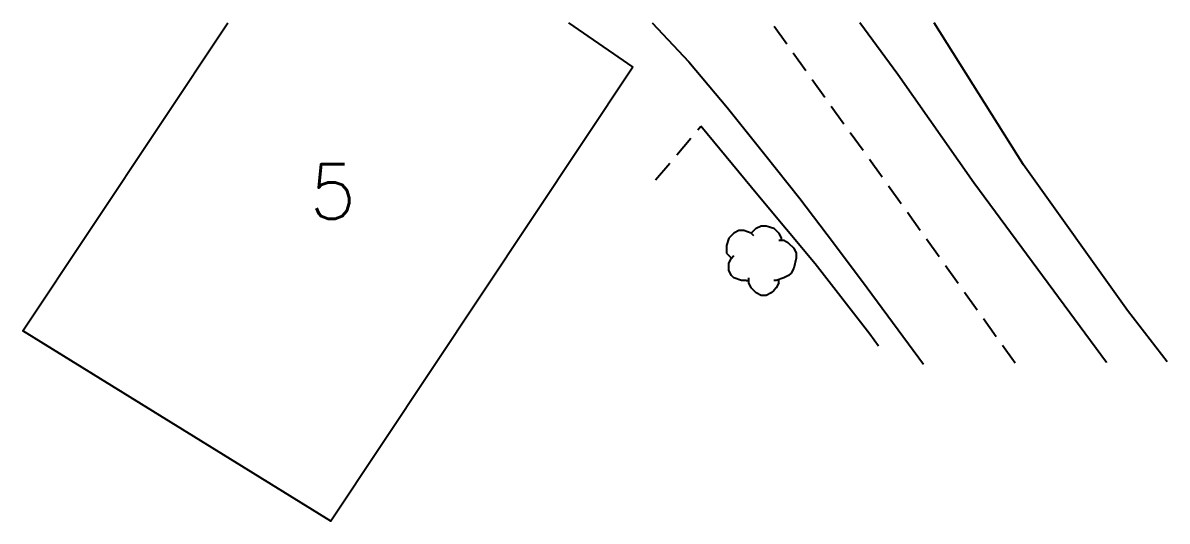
# Model space of a CAD drawing. Header units: millimetres. Extents: x 137000 to 137465, y 120017 to 121000.
# Drawn here: x 137217.66 to 137243.9, y 120988.57 to 121000 of the extents above; entities that cross this region are included whole.
import ezdxf
from ezdxf.enums import TextEntityAlignment as Align

# ---------------------------------------------------------------- set-up
doc = ezdxf.new("R2010")
doc.units = ezdxf.units.MM
doc.linetypes.add('DASHED', pattern=[0.75, 0.5, -0.25])
doc.layers.get('0').update_dxf_attribs({"linetype": 'CONTINUOUS'})
for name, color, linetype in [('W0001', 6, 'DASHED'), ('W0008', 7, 'CONTINUOUS'), ('W0101', 7, 'CONTINUOUS'), ('W0112', 1, 'DASHED'), ('W0211', 2, 'CONTINUOUS'), ('W0300', 7, 'CONTINUOUS'), ('W0991', 7, 'CONTINUOUS')]:
    doc.layers.add(name, color=color, linetype=linetype)
doc.styles.get("Standard").update_dxf_attribs({"font": 'romans.shx', "width": 0.85})

# ---------------------------------------------------------------- blocks, each defined once
blk = doc.blocks.new('T300')
for p, q in [((-0.171, 0.743), (-0.057, 0.8)), ((-0.057, 0.8), (0.057, 0.8)), ((0.057, 0.8), (0.229, 0.743)), ((-0.686, 0.629), (-0.8, 0.514)), ((-0.571, 0.686), (-0.686, 0.629)), ((-0.457, 0.686), (-0.571, 0.686)), ((-0.286, 0.629), (-0.457, 0.686)), ((-0.286, 0.629), (-0.171, 0.743)), ((-0.229, 0.571), (-0.286, 0.629)), ((0.229, 0.743), (0.343, 0.629)), ((0.343, 0.629), (0.4, 0.514)), ((-0.8, 0.514), (-0.857, 0.343)), ((-0.857, 0.343), (-0.857, 0.171)), ((0.457, 0.457), (0.343, 0.457)), ((0.4, 0.514), (0.4, 0.457)), ((0.571, 0.4), (0.457, 0.457)), ((0.571, 0.4), (0.686, 0.286)), ((0.686, 0.286), (0.743, 0.171)), ((-0.857, 0.171), (-0.743, 0.057)), ((-0.8, -0.057), (-0.743, 0.057)), ((-0.743, 0.057), (-0.686, 0.114)), ((0.743, 0.057), (0.686, -0.171)), ((0.743, 0.171), (0.743, 0.057)), ((-0.8, -0.171), (-0.8, -0.057)), ((-0.8, -0.229), (-0.8, -0.171)), ((-0.743, -0.343), (-0.8, -0.229)), ((0.686, -0.171), (0.629, -0.286)), ((-0.686, -0.4), (-0.743, -0.343)), ((-0.514, -0.457), (-0.686, -0.4)), ((-0.4, -0.457), (-0.514, -0.457)), ((-0.4, -0.457), (-0.343, -0.457)), ((-0.343, -0.457), (-0.343, -0.4)), ((-0.343, -0.514), (-0.343, -0.457)), ((-0.286, -0.629), (-0.343, -0.514)), ((0.286, -0.457), (0.229, -0.457)), ((0.457, -0.4), (0.286, -0.457)), ((0.343, -0.514), (0.286, -0.629)), ((0.343, -0.514), (0.343, -0.457)), ((0.571, -0.343), (0.457, -0.4)), ((0.629, -0.286), (0.571, -0.343)), ((-0.171, -0.743), (-0.286, -0.629)), ((-0.057, -0.8), (-0.171, -0.743)), ((0.171, -0.743), (0.057, -0.8)), ((0.229, -0.686), (0.171, -0.743)), ((0.286, -0.629), (0.229, -0.686)), ((0.057, -0.8), (-0.057, -0.8))]:
    blk.add_line(p, q)

msp = doc.modelspace()

# ---------------------------------------------------------------- linework, layer by layer
at = {"layer": 'W0001'}
msp.add_lwpolyline([(137240.418, 120992.189), (137234.828, 121000)], dxfattribs=at)
at = {"layer": 'W0008'}
for points in [[(137232.088, 121000), (137232.934, 120999.107), (137233.816, 120998.051), (137234.677, 120996.978), (137235.474, 120995.971), (137236.253, 120994.949), (137237.018, 120993.917), (137238.316, 120992.167)], [(137242.513, 120992.21), (137242.513, 120992.21), (137239.466, 120996.332), (137237.728, 120998.819), (137236.852, 121000)]]:
    msp.add_lwpolyline(points, dxfattribs=at)
at = {"layer": 'W0101'}
for points in [[(137231.646, 120998.984), (137224.72, 120988.567), (137217.658, 120992.933), (137222.356, 121000)], [(137230.173, 121000), (137231.646, 120998.984)]]:
    msp.add_lwpolyline(points, dxfattribs=at)
at = {"layer": 'W0112'}
msp.add_lwpolyline([(137232.17, 120996.401), (137233.206, 120997.626)], dxfattribs=at)
at = {"layer": 'W0211'}
for points in [[(137243.901, 120992.225), (137242.99, 120993.397), (137240.605, 120996.74), (137238.556, 121000)], [(137237.279, 120992.579), (137237.086, 120992.856), (137235.826, 120994.47), (137234.516, 120996.048), (137233.206, 120997.626)]]:
    msp.add_lwpolyline(points, dxfattribs=at)

# ---------------------------------------------------------------- block references
at = {"layer": 'W0300'}
msp.add_blockref('T300', (137234.65, 120994.546), dxfattribs=at)

# ---------------------------------------------------------------- texts
at = {"layer": 'W0991'}
msp.add_text('5', height=1.25, dxfattribs=at).set_placement((137224.766, 120996.132), align=Align.MIDDLE_CENTER)

doc.saveas('drawing.dxf')
